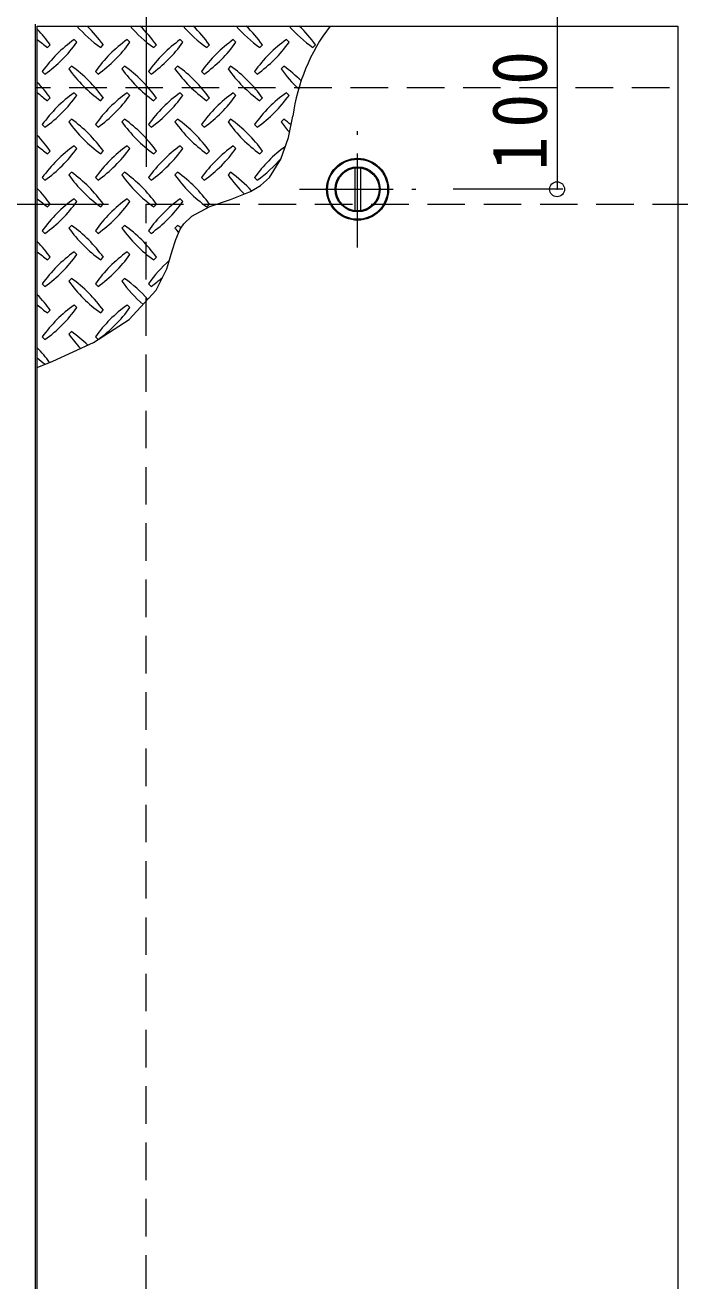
# Model space of a CAD drawing. Units: millimetres at full size, sheet at 1:10; details may follow other scales. Extents: x -2620 to 2676, y -1962 to 1874.
# Drawn here: x -2168 to -1819, y 820 to 1489 of the extents above; entities that cross this region are included whole.
import ezdxf

# ---------------------------------------------------------------- set-up
doc = ezdxf.new("R2010")
doc.units = ezdxf.units.MM
doc.header["$LTSCALE"] = 10
doc.header["$PDMODE"] = 32
doc.header["$PDSIZE"] = 8
doc.linetypes.add('CHAIN1', pattern=[8, 5, -1, 1, -1])
doc.linetypes.add('DASHED2', pattern=[3, 2, -1])
for name, color, linetype, lineweight in [('0-1_躯体', 2, 'DASHED2', 9), ('0-2_仕上', 3, 'Continuous', 9), ('0-3_建具', 2, 'Continuous', 9), ('0-9', 134, 'Continuous', 5), ('0-C', 2, 'Continuous', 9), ('0-F', 7, 'Continuous', 9)]:
    doc.layers.add(name, color=color, linetype=linetype, lineweight=lineweight)
doc.styles.add('ＭＳ ゴシック', font='')
doc.styles.get('ＭＳ ゴシック').set_extended_font_data('MS Gothic')

msp = doc.modelspace()

# ---------------------------------------------------------------- linework, layer by layer
at = {"layer": '0-1_躯体'}
for p, q in [((-444.98, 1455.65), (-2162.98, 1455.65)), ((-2103.98, 93.65), (-2103.98, 1393.65)), ((-2103.98, 1393.65), (-503.98, 1393.65))]:
    msp.add_line(p, q, dxfattribs=at)
at = {"layer": '0-2_仕上'}
for p, q in [((-2161.98, 1488.65), (-1820.48, 1488.65)), ((-1820.48, 1488.65), (-1820.48, -1.35))]:
    msp.add_line(p, q, dxfattribs=at)
msp.add_lwpolyline([(-1820.48, -1.35), (-2161.98, -1.35), (-2161.98, 1488.65)], dxfattribs=at)
msp.add_circle((-1991.23, 1401.65), 16.5, dxfattribs=at)
at = {"layer": '0-3_建具'}
msp.add_line((-2162.98, -2.35), (-2162.98, 1489.65), dxfattribs=at)
at = {"layer": '0-9'}
for p, q in [((-2140.92, 1480), (-2142.34, 1481.42)), ((-2112.64, 1480), (-2114.05, 1481.42)), ((-2084.35, 1480), (-2085.77, 1481.42)), ((-2056.07, 1480), (-2057.48, 1481.42)), ((-2027.79, 1480), (-2029.2, 1481.42)), ((-2156.48, 1477.17), (-2155.06, 1478.59)), ((-2128.19, 1477.17), (-2126.78, 1478.59)), ((-2099.91, 1477.17), (-2098.5, 1478.59)), ((-2071.63, 1477.17), (-2070.21, 1478.59)), ((-2043.34, 1477.17), (-2041.93, 1478.59)), ((-2015.06, 1477.17), (-2013.64, 1478.59)), ((-2143.75, 1467.28), (-2145.17, 1465.86)), ((-2115.47, 1467.28), (-2116.88, 1465.86)), ((-2087.18, 1467.28), (-2088.6, 1465.86)), ((-2058.9, 1467.28), (-2060.31, 1465.86)), ((-2030.61, 1467.28), (-2032.03, 1465.86)), ((-2159.31, 1464.45), (-2157.89, 1463.03)), ((-2131.02, 1464.45), (-2129.61, 1463.03)), ((-2102.74, 1464.45), (-2101.32, 1463.03)), ((-2074.45, 1464.45), (-2073.04, 1463.03)), ((-2046.17, 1464.45), (-2044.76, 1463.03)), ((-2140.92, 1451.72), (-2142.34, 1453.13)), ((-2112.64, 1451.72), (-2114.05, 1453.13)), ((-2084.35, 1451.72), (-2085.77, 1453.13)), ((-2056.07, 1451.72), (-2057.48, 1453.13)), ((-2027.79, 1451.72), (-2029.2, 1453.13)), ((-2156.48, 1448.89), (-2155.06, 1450.31)), ((-2128.19, 1448.89), (-2126.78, 1450.31)), ((-2099.91, 1448.89), (-2098.5, 1450.31)), ((-2071.63, 1448.89), (-2070.21, 1450.31)), ((-2043.34, 1448.89), (-2041.93, 1450.31)), ((-2143.75, 1438.99), (-2145.17, 1437.58)), ((-2115.47, 1438.99), (-2116.88, 1437.58)), ((-2087.18, 1438.99), (-2088.6, 1437.58)), ((-2058.9, 1438.99), (-2060.31, 1437.58)), ((-2030.61, 1438.99), (-2032.03, 1437.58)), ((-2159.31, 1436.16), (-2157.89, 1434.75)), ((-2131.02, 1436.16), (-2129.61, 1434.75)), ((-2102.74, 1436.16), (-2101.32, 1434.75)), ((-2074.45, 1436.16), (-2073.04, 1434.75)), ((-2046.17, 1436.16), (-2044.76, 1434.75)), ((-2156.48, 1420.61), (-2155.06, 1422.02)), ((-2140.92, 1423.43), (-2142.34, 1424.85)), ((-2128.19, 1420.61), (-2126.78, 1422.02)), ((-2112.64, 1423.43), (-2114.05, 1424.85)), ((-2099.91, 1420.61), (-2098.5, 1422.02)), ((-2084.35, 1423.43), (-2085.77, 1424.85)), ((-2071.63, 1420.61), (-2070.21, 1422.02)), ((-2056.07, 1423.43), (-2057.48, 1424.85)), ((-2043.34, 1420.61), (-2041.93, 1422.02)), ((-2159.31, 1407.88), (-2157.89, 1406.46)), ((-2143.75, 1410.71), (-2145.17, 1409.29)), ((-2131.02, 1407.88), (-2129.61, 1406.46)), ((-2115.47, 1410.71), (-2116.88, 1409.29)), ((-2102.74, 1407.88), (-2101.32, 1406.46)), ((-2087.18, 1410.71), (-2088.6, 1409.29)), ((-2074.45, 1407.88), (-2073.04, 1406.46)), ((-2058.9, 1410.71), (-2060.31, 1409.29)), ((-2046.17, 1407.88), (-2044.76, 1406.46)), ((-2156.48, 1392.32), (-2155.06, 1393.74)), ((-2140.92, 1395.15), (-2142.34, 1396.56)), ((-2128.19, 1392.32), (-2126.78, 1393.74)), ((-2112.64, 1395.15), (-2114.05, 1396.56)), ((-2099.91, 1392.32), (-2098.5, 1393.74)), ((-2084.35, 1395.15), (-2085.77, 1396.56)), ((-2071.63, 1392.32), (-2070.21, 1393.74)), ((-2159.31, 1379.59), (-2157.89, 1378.18)), ((-2143.75, 1382.42), (-2145.17, 1381.01)), ((-2131.02, 1379.59), (-2129.61, 1378.18)), ((-2115.47, 1382.42), (-2116.88, 1381.01)), ((-2102.74, 1379.59), (-2101.32, 1378.18)), ((-2087.18, 1382.42), (-2088.6, 1381.01)), ((-2156.48, 1364.04), (-2155.06, 1365.45)), ((-2140.92, 1366.87), (-2142.34, 1368.28)), ((-2128.19, 1364.04), (-2126.78, 1365.45)), ((-2112.64, 1366.87), (-2114.05, 1368.28)), ((-2099.91, 1364.04), (-2098.5, 1365.45)), ((-2143.75, 1354.14), (-2145.17, 1352.72)), ((-2115.47, 1354.14), (-2116.88, 1352.72)), ((-2159.31, 1351.31), (-2157.89, 1349.9)), ((-2131.02, 1351.31), (-2129.61, 1349.9)), ((-2102.74, 1351.31), (-2101.32, 1349.9)), ((-2140.92, 1338.58), (-2142.34, 1340)), ((-2112.64, 1338.58), (-2114.05, 1340)), ((-2156.48, 1335.75), (-2155.06, 1337.17)), ((-2128.19, 1335.75), (-2126.78, 1337.17)), ((-2143.75, 1325.85), (-2145.17, 1324.44)), ((-2159.31, 1323.03), (-2157.89, 1321.61)), ((-2131.02, 1323.03), (-2129.61, 1321.61))]:
    msp.add_line(p, q, dxfattribs=at)
msp.add_lwpolyline([(-2161.98, 1306.73), (-2153.7, 1310.06), (-2131.95, 1320.02), (-2112.99, 1332.18), (-2098.58, 1347.96), (-2093.01, 1359.31), (-2091.87, 1362.79), (-2090.1, 1368.94), (-2088.21, 1374.93), (-2085.76, 1380.4), (-2083.92, 1383.19), (-2079.64, 1387.3), (-2070.04, 1392.4), (-2059.07, 1396.3), (-2048.39, 1400.49), (-2042.99, 1403.65), (-2038.15, 1408.03), (-2032.07, 1417.65), (-2028.12, 1429.23), (-2025.77, 1440.66)], dxfattribs=at)
for centre, radius, start, end in [((-2214.11, 1436.52), 72.5, 35.47272, 44.0249), ((-2086.12, 1536.22), 72.5, 221.00789, 234.5273), ((-2185.82, 1436.52), 72.5, 35.47272, 45.97511), ((-2057.84, 1536.22), 72.5, 221.00789, 234.5273), ((-2157.54, 1436.52), 72.5, 35.47272, 45.97511), ((-2029.55, 1536.22), 72.5, 221.00789, 234.5273), ((-2129.26, 1436.52), 72.5, 35.47272, 45.97511), ((-2001.27, 1536.22), 72.5, 221.00789, 234.5273), ((-2100.97, 1436.52), 72.5, 35.47272, 45.97511), ((-1972.98, 1536.22), 72.5, 221.00789, 234.5273), ((-1924.57, 1426.9), 102.13, 142.79805, 172.25462), ((-2072.69, 1436.52), 72.5, 35.47272, 45.97511), ((-2114.41, 1536.22), 72.5, 228.99213, 234.5273), ((-2100.26, 1422.37), 72.5, 125.47272, 144.5273), ((-2199.97, 1522.08), 72.5, 305.47256, 324.5273), ((-2071.98, 1422.37), 72.5, 125.47272, 144.5273), ((-2171.68, 1522.08), 72.5, 305.47256, 324.5273), ((-2043.7, 1422.37), 72.5, 125.47272, 144.5273), ((-2143.4, 1522.08), 72.5, 305.47256, 324.5273), ((-2015.41, 1422.37), 72.5, 125.47272, 144.5273), ((-2115.11, 1522.08), 72.5, 305.47256, 324.5273), ((-1987.13, 1422.37), 72.5, 125.47272, 144.5273), ((-2086.83, 1522.08), 72.5, 305.47256, 324.5273), ((-2086.12, 1507.93), 72.5, 215.47258, 234.5273), ((-2185.82, 1408.23), 72.5, 35.47272, 54.5273), ((-2057.84, 1507.93), 72.5, 215.47258, 234.5273), ((-2157.54, 1408.23), 72.5, 35.47272, 54.5273), ((-2029.55, 1507.93), 72.5, 215.47258, 234.5273), ((-2129.26, 1408.23), 72.5, 35.47272, 54.5273), ((-2001.27, 1507.93), 72.5, 215.47258, 234.5273), ((-2100.97, 1408.23), 72.5, 35.47272, 54.5273), ((-1972.98, 1507.93), 72.5, 215.47258, 226.69856), ((-2072.69, 1408.23), 72.5, 44.94598, 54.5273), ((-2214.11, 1408.23), 72.5, 35.47272, 44.0249), ((-2114.41, 1507.93), 72.5, 228.99213, 234.5273), ((-2100.26, 1394.09), 72.5, 125.47272, 144.5273), ((-2071.98, 1394.09), 72.5, 125.47272, 144.5273), ((-2043.7, 1394.09), 72.5, 125.47272, 144.5273), ((-2015.41, 1394.09), 72.5, 125.47272, 144.5273), ((-1987.13, 1394.09), 72.5, 125.47272, 144.5273), ((-2199.97, 1493.79), 72.5, 305.47256, 324.5273), ((-2171.68, 1493.79), 72.5, 305.47256, 324.5273), ((-2143.4, 1493.79), 72.5, 305.47256, 324.5273), ((-2115.11, 1493.79), 72.5, 305.47256, 324.5273), ((-2086.83, 1493.79), 72.5, 305.47256, 324.5273), ((-2185.82, 1379.95), 72.5, 35.47272, 54.5273), ((-2157.54, 1379.95), 72.5, 35.47272, 54.5273), ((-2129.26, 1379.95), 72.5, 35.47272, 54.5273), ((-2100.97, 1379.95), 72.5, 35.47272, 54.5273), ((-2072.69, 1379.95), 72.5, 50.65677, 54.5273), ((-2086.12, 1479.65), 72.5, 215.47258, 234.5273), ((-2057.84, 1479.65), 72.5, 215.47258, 234.5273), ((-2029.55, 1479.65), 72.5, 215.47258, 234.5273), ((-2001.27, 1479.65), 72.5, 215.47258, 234.5273), ((-1972.98, 1479.65), 72.5, 215.47258, 221.1628), ((-2214.11, 1379.95), 72.5, 35.47272, 44.0249), ((-2114.41, 1479.65), 72.5, 228.99213, 234.5273), ((-2100.26, 1365.81), 72.5, 125.47272, 144.5273), ((-2199.97, 1465.51), 72.5, 305.47256, 324.5273), ((-2071.98, 1365.81), 72.5, 125.47272, 144.5273), ((-2171.68, 1465.51), 72.5, 305.47256, 324.52728), ((-2043.7, 1365.81), 72.5, 125.47272, 144.5273), ((-2143.4, 1465.51), 72.5, 305.47256, 324.52728), ((-2015.41, 1365.81), 72.5, 125.47272, 144.5273), ((-2115.11, 1465.51), 72.5, 305.47256, 324.52728), ((-1987.13, 1365.81), 72.5, 126.00705, 144.5273), ((-2086.83, 1465.51), 72.5, 305.47256, 319.2924), ((-2086.12, 1451.37), 72.5, 215.47258, 234.5273), ((-2185.82, 1351.66), 72.5, 35.47272, 54.5273), ((-2057.84, 1451.37), 72.5, 215.47258, 234.5273), ((-2157.54, 1351.66), 72.5, 35.47272, 54.5273), ((-2029.55, 1451.37), 72.5, 215.47258, 234.5273), ((-2129.26, 1351.66), 72.5, 35.47272, 54.5273), ((-2001.27, 1451.37), 72.5, 215.47258, 225.99713), ((-2100.97, 1351.66), 72.5, 42.74814, 54.5273), ((-2214.11, 1351.66), 72.5, 35.47272, 44.0249), ((-2114.41, 1451.37), 72.5, 228.99213, 234.5273), ((-2100.26, 1337.52), 72.5, 125.47272, 144.5273), ((-2199.97, 1437.22), 72.5, 305.47256, 324.5273), ((-2071.98, 1337.52), 72.5, 125.47272, 144.5273), ((-2171.68, 1437.22), 72.5, 305.47256, 324.5273), ((-2043.7, 1337.52), 72.5, 125.47272, 144.5273), ((-2143.4, 1437.22), 72.5, 305.47256, 324.5273), ((-2086.12, 1423.08), 72.5, 215.47258, 234.5273), ((-2185.82, 1323.38), 72.5, 35.47272, 54.5273), ((-2057.84, 1423.08), 72.5, 215.47258, 234.5273), ((-2157.54, 1323.38), 72.5, 35.47272, 54.5273), ((-2029.55, 1423.08), 72.5, 215.47258, 218.03572), ((-2129.26, 1323.38), 72.5, 52.70831, 54.5273), ((-2214.11, 1323.38), 72.5, 35.47272, 44.0249), ((-2114.41, 1423.08), 72.5, 228.99213, 234.5273), ((-2100.26, 1309.24), 72.5, 125.47272, 144.5273), ((-2199.97, 1408.94), 72.5, 305.47256, 324.5273), ((-2071.98, 1309.24), 72.5, 125.47272, 144.5273), ((-2171.68, 1408.94), 72.5, 305.47256, 324.5273), ((-2043.7, 1309.24), 72.5, 131.38763, 144.5273), ((-2086.12, 1394.8), 72.5, 215.47258, 234.5273), ((-2185.82, 1295.09), 72.5, 35.47272, 54.5273), ((-2057.84, 1394.8), 72.5, 215.47258, 228.77962), ((-2157.54, 1295.09), 72.5, 41.35275, 54.5273), ((-2143.4, 1408.94), 72.5, 305.47256, 311.59831), ((-2214.11, 1295.09), 72.5, 35.47272, 44.0249), ((-2114.41, 1394.8), 72.5, 228.99213, 234.5273), ((-2100.26, 1280.95), 72.5, 125.47272, 144.5273), ((-2199.97, 1380.65), 72.5, 305.47256, 324.5273), ((-2071.98, 1280.95), 72.5, 125.47272, 144.5273), ((-2171.68, 1380.65), 72.5, 305.47256, 324.5273), ((-2185.82, 1266.81), 72.5, 45.57452, 54.5273), ((-2086.12, 1366.51), 72.5, 215.47258, 223.25978), ((-2214.11, 1266.81), 72.5, 35.94795, 44.0249), ((-2114.41, 1366.51), 72.5, 228.99213, 233.25279)]:
    msp.add_arc(centre, radius, start, end, dxfattribs=at)
at = {"layer": '0-C', "linetype": 'CHAIN1'}
for p, q in [((-1991.23, 1370.65), (-1991.23, 1432.65)), ((-2022.23, 1401.65), (-1960.23, 1401.65))]:
    msp.add_line(p, q, dxfattribs=at)
at = {"layer": '0-C'}
for p, q in [((-1992.73, 1413.05), (-1992.73, 1390.24)), ((-1989.73, 1413.05), (-1989.73, 1390.24))]:
    msp.add_line(p, q, dxfattribs=at)
for radius in [16, 12, 11.5]:
    msp.add_circle((-1991.23, 1401.65), radius, dxfattribs=at)
at = {"layer": '0-F'}
for p, q in [((-2103.98, 1621.36), (-2103.98, 1413.65)), ((-1884.9, 1501.65), (-1884.9, 1401.65)), ((-1881.9, 1401.65), (-1940.23, 1401.65)), ((-2313.49, 1393.65), (-2123.98, 1393.65))]:
    msp.add_line(p, q, dxfattribs=at)
msp.add_point((-1884.9, 1401.65), dxfattribs=at)

# ---------------------------------------------------------------- texts
at = {"layer": '0-F', "color": 2, "insert": (-1889.9, 1411.73), "char_height": 29.33, "attachment_point": 7, "rotation": 90, "style": 'ＭＳ ゴシック'}
msp.add_mtext('\\T1.27;\\W0.9;100', dxfattribs=at)

doc.saveas('drawing.dxf')
